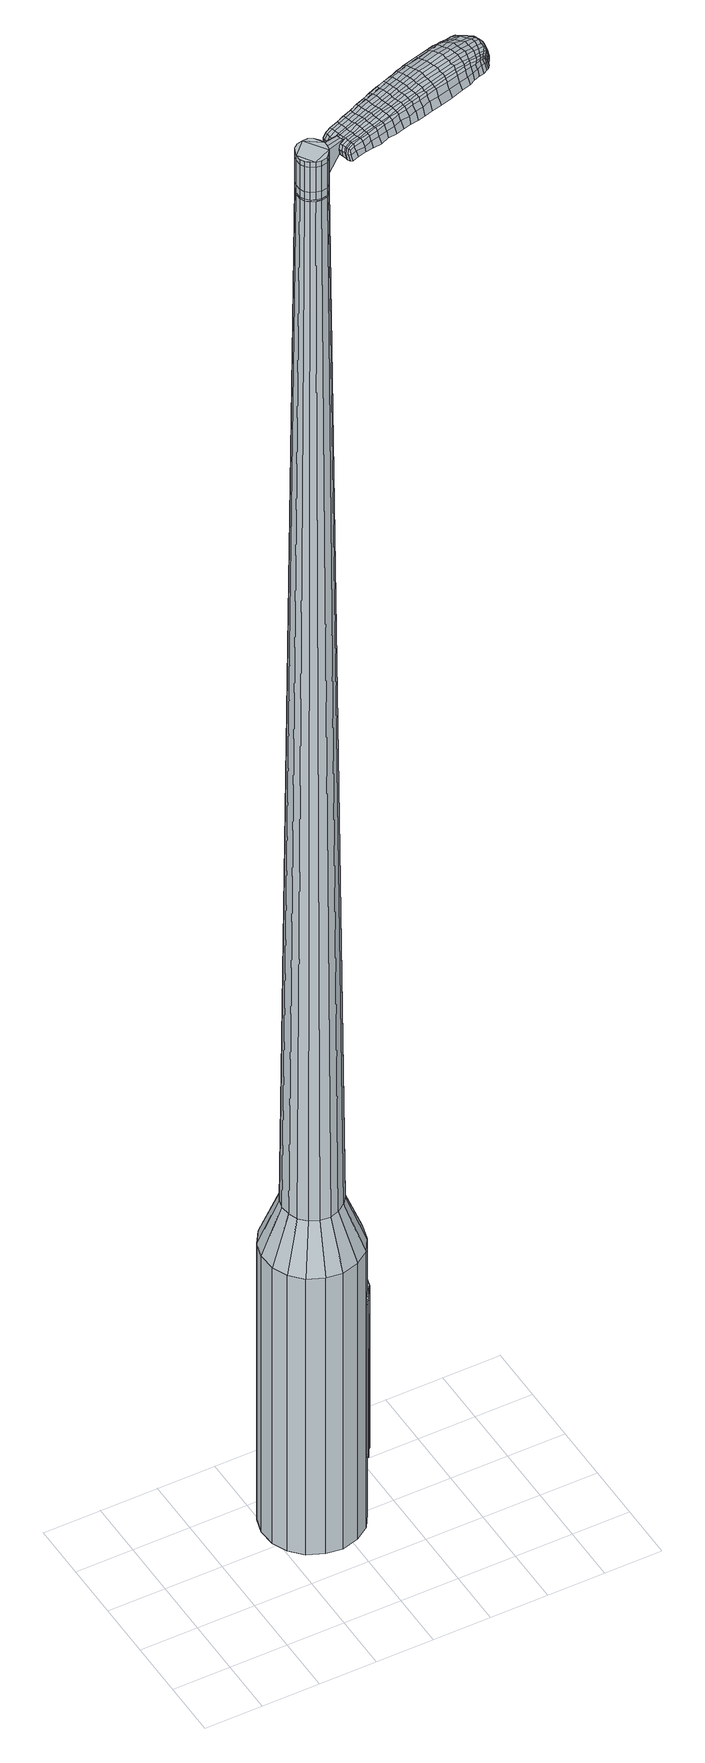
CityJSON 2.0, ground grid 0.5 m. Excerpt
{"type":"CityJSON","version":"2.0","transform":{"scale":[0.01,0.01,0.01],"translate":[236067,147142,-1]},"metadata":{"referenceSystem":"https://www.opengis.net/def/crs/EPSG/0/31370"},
"CityObjects":{
"object1":{"type":"GenericCityObject","attributes":{"cluster":443,"mean_distance_to_centroid":0.299,"new_centroid_x":236068.36,"new_centroid_y":147143.13,"mean_distance_to_camera":18.27,"H1":8.71,"H2":8.74,"Z_final":109.28,"cluster2":-1,"proj_x":236070.46,"proj_y":147151.17,"id_line":53691,"bearing_l":104.64,"distance":8.32,"orientation":"right","G_obj":14.64},"geometry":[{"type":"MultiSurface","lod":"2","boundaries":[[[0,1,2,3]],[[1,4,5,2]],[[4,6,7,5]],[[6,8,9,7]],[[8,10,11,9]],[[10,12,13,11]],[[12,14,15,13]],[[14,16,17,15]],[[16,18,19,17]],[[18,20,21,19]],[[20,22,23,21]],[[22,24,25,23]],[[24,26,27,25]],[[26,28,29,27]],[[28,30,31,29]],[[30,32,33,31]],[[32,34,35,33]],[[34,0,3,35]],[[36,37,38,39]],[[38,40,41,42]],[[41,43,42]],[[42,44,45,46]],[[45,47,46]],[[46,48,49,50]],[[49,51,50]],[[42,46,50,38]],[[50,52,39,38]],[[53,36,39]],[[2,5,7,35]],[[7,9,11,15]],[[11,13,15]],[[15,17,19,23]],[[19,21,23]],[[23,25,27,31]],[[27,29,31]],[[15,23,31,7]],[[31,33,35,7]],[[3,2,35]],[[1,0,54,55]],[[0,34,56,54]],[[34,32,57,56]],[[32,30,58,57]],[[30,28,59,58]],[[28,26,60,59]],[[26,24,61,60]],[[24,22,62,61]],[[22,20,63,62]],[[20,18,64,63]],[[18,16,65,64]],[[16,14,66,65]],[[14,12,67,66]],[[12,10,68,67]],[[10,8,69,68]],[[8,6,70,69]],[[6,4,71,70]],[[4,1,55,71]],[[55,54,72,73]],[[54,56,74,72]],[[56,57,75,74]],[[57,58,76,75]],[[58,59,77,76]],[[59,60,78,77]],[[60,61,79,78]],[[61,62,80,79]],[[62,63,81,80]],[[63,64,82,81]],[[64,65,83,82]],[[65,66,84,83]],[[66,67,85,84]],[[67,68,86,85]],[[68,69,87,86]],[[69,70,88,87]],[[70,71,89,88]],[[71,55,73,89]],[[90,91,92,73]],[[74,93,91,90]],[[94,95,93,74]],[[96,97,95,94]],[[98,99,97,96]],[[100,101,99,98]],[[102,103,101,100]],[[80,104,103,102]],[[81,105,104,80]],[[82,106,105,81]],[[83,107,106,82]],[[108,109,107,83]],[[110,111,109,108]],[[112,113,111,110]],[[114,115,113,112]],[[88,116,115,114]],[[89,117,116,88]],[[73,92,117,89]],[[118,119,120,121]],[[122,118,121,123]],[[124,122,123,125]],[[126,124,125,127]],[[128,126,127,129]],[[130,128,129,131]],[[132,130,131,133]],[[134,132,133,135]],[[136,134,135,137]],[[138,136,137,139]],[[140,138,139,141]],[[142,140,141,143]],[[144,142,143,145]],[[146,144,145,147]],[[148,146,147,149]],[[150,148,149,151]],[[72,90,73]],[[72,74,90]],[[75,94,74]],[[75,76,96,94]],[[76,77,98,96]],[[77,78,100,98]],[[78,79,102,100]],[[79,80,102]],[[84,108,83]],[[84,85,110,108]],[[85,86,112,110]],[[86,87,114,112]],[[87,88,114]],[[152,92,91]],[[153,115,116]],[[153,154,113,115]],[[154,155,111,113]],[[155,156,109,111]],[[156,107,109]],[[157,103,104]],[[157,158,101,103]],[[158,159,99,101]],[[159,160,97,99]],[[160,161,95,97]],[[161,93,95]],[[152,91,93]],[[39,52,150,162]],[[92,152,163,151]],[[53,39,162,119]],[[152,93,120,163]],[[36,53,119,118]],[[93,161,121,120]],[[37,36,118,122]],[[161,160,123,121]],[[38,37,122,124]],[[160,159,125,123]],[[40,38,124,126]],[[159,158,127,125]],[[41,40,126,128]],[[158,157,129,127]],[[43,41,128,130]],[[157,104,131,129]],[[42,43,130,132]],[[104,105,133,131]],[[44,42,132,134]],[[105,106,135,133]],[[45,44,134,136]],[[106,107,137,135]],[[47,45,136,138]],[[107,156,139,137]],[[46,47,138,140]],[[156,155,141,139]],[[48,46,140,142]],[[155,154,143,141]],[[49,48,142,144]],[[154,153,145,143]],[[51,49,144,146]],[[153,116,147,145]],[[50,51,146,148]],[[116,117,149,147]],[[52,50,148,150]],[[117,92,151,149]],[[150,151,164,165]],[[151,163,166,164]],[[163,120,167,166]],[[120,119,168,167]],[[119,162,169,168]],[[162,150,165,169]],[[170,171,172,173]],[[174,170,173,175]],[[170,174,176,177]],[[171,170,177,178]],[[179,180,181,182]],[[183,179,182,184]],[[179,183,185,186]],[[180,179,186,187]],[[188,189,190,191]],[[192,188,191,193]],[[188,192,194,195]],[[189,188,195,196]],[[197,198,199,200]],[[201,197,200,202]],[[197,201,203,204]],[[198,197,204,205]],[[206,207,208,209]],[[210,206,209,211]],[[206,210,212,213]],[[207,206,213,214]],[[215,216,217,218]],[[219,215,218,220]],[[215,219,221,222]],[[216,215,222,223]],[[224,225,226,227]],[[216,224,227,217]],[[224,216,223,228]],[[225,224,228,229]],[[230,231,232,233]],[[225,230,233,226]],[[230,225,229,234]],[[231,230,234,235]],[[236,174,175,237]],[[231,236,237,232]],[[236,231,235,238]],[[174,236,238,176]],[[239,240,241,242]],[[243,239,242,244]],[[239,243,245,246]],[[240,239,246,247]],[[248,249,250,251]],[[240,248,251,241]],[[248,240,247,252]],[[249,248,252,253]],[[254,255,256,257]],[[249,254,257,250]],[[254,249,253,258]],[[255,254,258,259]],[[260,261,262,263]],[[255,260,263,256]],[[260,255,259,264]],[[261,260,264,265]],[[266,171,178,267]],[[261,266,267,262]],[[266,261,265,268]],[[171,266,268,172]],[[269,270,271,272]],[[273,269,272,274]],[[269,273,275,276]],[[270,269,276,277]],[[278,279,280,281]],[[270,278,281,271]],[[278,270,277,282]],[[279,278,282,283]],[[284,285,286,287]],[[279,284,287,280]],[[284,279,283,288]],[[285,284,288,289]],[[290,183,184,291]],[[285,290,291,286]],[[290,285,289,292]],[[183,290,292,185]],[[293,294,295,296]],[[297,293,296,298]],[[293,297,299,300]],[[294,293,300,301]],[[302,303,304,305]],[[294,302,305,295]],[[302,294,301,306]],[[303,302,306,307]],[[308,309,310,311]],[[303,308,311,304]],[[308,303,307,312]],[[309,308,312,313]],[[314,315,316,317]],[[309,314,317,310]],[[314,309,313,318]],[[315,314,318,319]],[[320,180,187,321]],[[315,320,321,316]],[[320,315,319,322]],[[180,320,322,181]],[[323,209,208,324]],[[325,323,324,326]],[[323,325,327,328]],[[209,323,328,211]],[[329,325,326,330]],[[331,329,330,332]],[[329,331,333,334]],[[325,329,334,327]],[[335,331,332,336]],[[337,335,336,338]],[[335,337,339,340]],[[331,335,340,333]],[[341,337,338,342]],[[343,341,342,344]],[[341,343,345,346]],[[337,341,346,339]],[[347,343,344,348]],[[198,347,348,199]],[[347,198,205,349]],[[343,347,349,345]],[[350,351,196,195]],[[352,350,195,194]],[[350,352,353,354]],[[351,350,354,355]],[[356,357,355,354]],[[358,356,354,353]],[[356,358,359,360]],[[357,356,360,361]],[[362,363,361,360]],[[364,362,360,359]],[[362,364,365,366]],[[363,362,366,367]],[[368,369,367,366]],[[370,368,366,365]],[[368,370,203,201]],[[369,368,201,202]],[[371,372,373,374]],[[273,371,374,275]],[[371,273,274,375]],[[372,371,375,376]],[[377,192,193,378]],[[372,377,378,373]],[[377,372,376,379]],[[192,377,379,194]],[[380,381,382,383]],[[219,380,383,221]],[[380,219,220,384]],[[381,380,384,385]],[[386,387,388,389]],[[381,386,389,382]],[[386,381,385,390]],[[387,386,390,391]],[[392,189,196,393]],[[387,392,393,388]],[[392,387,391,394]],[[189,392,394,190]],[[395,396,397,398]],[[177,395,398,178]],[[395,177,176,399]],[[396,395,399,400]],[[401,402,403,404]],[[396,401,404,397]],[[401,396,400,405]],[[402,401,405,406]],[[407,200,199,408]],[[402,407,408,403]],[[407,402,406,409]],[[200,407,409,202]],[[410,411,412,413]],[[182,410,413,184]],[[410,182,181,414]],[[411,410,414,415]],[[416,204,203,417]],[[411,416,417,412]],[[416,411,415,418]],[[204,416,418,205]],[[419,420,421,422]],[[297,419,422,299]],[[419,297,298,423]],[[420,419,423,424]],[[425,210,211,426]],[[420,425,426,421]],[[425,420,424,427]],[[210,425,427,212]],[[428,429,430,431]],[[243,428,431,245]],[[428,243,244,432]],[[429,428,432,433]],[[434,435,436,437]],[[429,434,437,430]],[[434,429,433,438]],[[435,434,438,439]],[[440,207,214,441]],[[435,440,441,436]],[[440,435,439,442]],[[207,440,442,208]],[[443,444,433,432]],[[242,443,432,244]],[[443,242,241,445]],[[444,443,445,446]],[[447,448,439,438]],[[444,447,438,433]],[[447,444,446,449]],[[448,447,449,450]],[[451,324,208,442]],[[448,451,442,439]],[[451,448,450,452]],[[324,451,452,326]],[[453,454,455,456]],[[300,453,456,301]],[[453,300,299,422]],[[454,453,422,421]],[[457,328,327,458]],[[454,457,458,455]],[[457,454,421,426]],[[328,457,426,211]],[[459,460,446,445]],[[251,459,445,241]],[[459,251,250,461]],[[460,459,461,462]],[[463,464,450,449]],[[460,463,449,446]],[[463,460,462,465]],[[464,463,465,466]],[[467,330,326,452]],[[464,467,452,450]],[[467,464,466,468]],[[330,467,468,332]],[[469,470,471,472]],[[306,469,472,307]],[[469,306,301,456]],[[470,469,456,455]],[[473,334,333,474]],[[470,473,474,471]],[[473,470,455,458]],[[334,473,458,327]],[[475,476,462,461]],[[257,475,461,250]],[[475,257,256,477]],[[476,475,477,478]],[[479,480,466,465]],[[476,479,465,462]],[[479,476,478,481]],[[480,479,481,482]],[[483,336,332,468]],[[480,483,468,466]],[[483,480,482,484]],[[336,483,484,338]],[[485,486,487,488]],[[312,485,488,313]],[[485,312,307,472]],[[486,485,472,471]],[[489,340,339,490]],[[486,489,490,487]],[[489,486,471,474]],[[340,489,474,333]],[[491,492,478,477]],[[263,491,477,256]],[[491,263,262,493]],[[492,491,493,494]],[[495,496,482,481]],[[492,495,481,478]],[[495,492,494,497]],[[496,495,497,498]],[[499,342,338,484]],[[496,499,484,482]],[[499,496,498,500]],[[342,499,500,344]],[[501,502,503,504]],[[318,501,504,319]],[[501,318,313,488]],[[502,501,488,487]],[[505,346,345,506]],[[502,505,506,503]],[[505,502,487,490]],[[346,505,490,339]],[[507,508,494,493]],[[267,507,493,262]],[[507,267,178,398]],[[508,507,398,397]],[[509,510,498,497]],[[508,509,497,494]],[[509,508,397,404]],[[510,509,404,403]],[[511,348,344,500]],[[510,511,500,498]],[[511,510,403,408]],[[348,511,408,199]],[[512,513,415,414]],[[322,512,414,181]],[[512,322,319,504]],[[513,512,504,503]],[[514,349,205,418]],[[513,514,418,415]],[[514,513,503,506]],[[349,514,506,345]],[[515,516,376,375]],[[272,515,375,274]],[[515,272,271,517]],[[516,515,517,518]],[[519,352,194,379]],[[516,519,379,376]],[[519,516,518,520]],[[352,519,520,353]],[[521,522,523,524]],[[222,521,524,223]],[[521,222,221,383]],[[522,521,383,382]],[[525,526,527,528]],[[522,525,528,523]],[[525,522,382,389]],[[526,525,389,388]],[[529,351,355,530]],[[526,529,530,527]],[[529,526,388,393]],[[351,529,393,196]],[[531,532,518,517]],[[281,531,517,271]],[[531,281,280,533]],[[532,531,533,534]],[[535,358,353,520]],[[532,535,520,518]],[[535,532,534,536]],[[358,535,536,359]],[[537,538,539,540]],[[228,537,540,229]],[[537,228,223,524]],[[538,537,524,523]],[[541,542,543,544]],[[538,541,544,539]],[[541,538,523,528]],[[542,541,528,527]],[[545,357,361,546]],[[542,545,546,543]],[[545,542,527,530]],[[357,545,530,355]],[[547,548,534,533]],[[287,547,533,280]],[[547,287,286,549]],[[548,547,549,550]],[[551,364,359,536]],[[548,551,536,534]],[[551,548,550,552]],[[364,551,552,365]],[[553,554,555,556]],[[234,553,556,235]],[[553,234,229,540]],[[554,553,540,539]],[[557,558,559,560]],[[554,557,560,555]],[[557,554,539,544]],[[558,557,544,543]],[[561,363,367,562]],[[558,561,562,559]],[[561,558,543,546]],[[363,561,546,361]],[[563,564,550,549]],[[291,563,549,286]],[[563,291,184,413]],[[564,563,413,412]],[[565,370,365,552]],[[564,565,552,550]],[[565,564,412,417]],[[370,565,417,203]],[[566,567,400,399]],[[238,566,399,176]],[[566,238,235,556]],[[567,566,556,555]],[[568,569,406,405]],[[567,568,405,400]],[[568,567,555,560]],[[569,568,560,559]],[[570,369,202,409]],[[569,570,409,406]],[[570,569,559,562]],[[369,570,562,367]],[[571,572,573,574]],[[574,573,575,576]],[[577,575,573,578]],[[578,573,572,579]],[[580,581,582,583]],[[583,582,584,585]],[[586,584,582,587]],[[587,582,581,588]],[[589,590,591,592]],[[592,591,593,594]],[[595,593,591,596]],[[596,591,590,597]],[[598,599,600,601]],[[601,600,602,603]],[[604,602,600,605]],[[605,600,599,606]],[[607,608,609,610]],[[610,609,611,612]],[[613,611,609,614]],[[614,609,608,615]],[[616,617,618,619]],[[619,618,620,621]],[[622,620,618,623]],[[623,618,617,624]],[[625,626,627,628]],[[628,627,617,616]],[[624,617,627,629]],[[629,627,626,630]],[[631,632,633,634]],[[634,633,626,625]],[[630,626,633,635]],[[635,633,632,636]],[[576,575,637,638]],[[638,637,632,631]],[[636,632,637,639]],[[639,637,575,577]],[[640,641,642,643]],[[643,642,644,645]],[[646,644,642,647]],[[647,642,641,648]],[[649,650,651,652]],[[652,651,641,640]],[[648,641,651,653]],[[653,651,650,654]],[[655,656,657,658]],[[658,657,650,649]],[[654,650,657,659]],[[659,657,656,660]],[[661,662,663,664]],[[664,663,656,655]],[[660,656,663,665]],[[665,663,662,666]],[[579,572,667,668]],[[668,667,662,661]],[[666,662,667,669]],[[669,667,572,571]],[[670,671,672,673]],[[673,672,674,675]],[[676,674,672,677]],[[677,672,671,678]],[[679,680,681,682]],[[682,681,671,670]],[[678,671,681,683]],[[683,681,680,684]],[[685,686,687,688]],[[688,687,680,679]],[[684,680,687,689]],[[689,687,686,690]],[[585,584,691,692]],[[692,691,686,685]],[[690,686,691,693]],[[693,691,584,586]],[[694,695,696,697]],[[697,696,698,699]],[[700,698,696,701]],[[701,696,695,702]],[[703,704,705,706]],[[706,705,695,694]],[[702,695,705,707]],[[707,705,704,708]],[[709,710,711,712]],[[712,711,704,703]],[[708,704,711,713]],[[713,711,710,714]],[[715,716,717,718]],[[718,717,710,709]],[[714,710,717,719]],[[719,717,716,720]],[[588,581,721,722]],[[722,721,716,715]],[[720,716,721,723]],[[723,721,581,580]],[[607,610,724,725]],[[725,724,726,727]],[[728,726,724,729]],[[729,724,610,612]],[[727,726,730,731]],[[731,730,732,733]],[[734,732,730,735]],[[735,730,726,728]],[[733,732,736,737]],[[737,736,738,739]],[[740,738,736,741]],[[741,736,732,734]],[[739,738,742,743]],[[743,742,744,745]],[[746,744,742,747]],[[747,742,738,740]],[[745,744,748,749]],[[749,748,599,598]],[[606,599,748,750]],[[750,748,744,746]],[[597,751,752,596]],[[596,752,753,595]],[[754,753,752,755]],[[755,752,751,756]],[[756,757,758,755]],[[755,758,759,754]],[[760,759,758,761]],[[761,758,757,762]],[[762,763,764,761]],[[761,764,765,760]],[[766,765,764,767]],[[767,764,763,768]],[[768,769,770,767]],[[767,770,771,766]],[[604,771,770,602]],[[602,770,769,603]],[[772,773,774,775]],[[775,774,674,676]],[[675,674,774,776]],[[776,774,773,777]],[[594,593,778,779]],[[779,778,773,772]],[[777,773,778,780]],[[780,778,593,595]],[[781,782,783,784]],[[784,783,620,622]],[[621,620,783,785]],[[785,783,782,786]],[[787,788,789,790]],[[790,789,782,781]],[[786,782,789,791]],[[791,789,788,792]],[[597,590,793,794]],[[794,793,788,787]],[[792,788,793,795]],[[795,793,590,589]],[[796,797,798,799]],[[799,798,578,579]],[[577,578,798,800]],[[800,798,797,801]],[[802,803,804,805]],[[805,804,797,796]],[[801,797,804,806]],[[806,804,803,807]],[[598,601,808,809]],[[809,808,803,802]],[[807,803,808,810]],[[810,808,601,603]],[[811,812,813,814]],[[814,813,583,585]],[[580,583,813,815]],[[815,813,812,816]],[[604,605,817,818]],[[818,817,812,811]],[[816,812,817,819]],[[819,817,605,606]],[[820,821,822,823]],[[823,822,698,700]],[[699,698,822,824]],[[824,822,821,825]],[[612,611,826,827]],[[827,826,821,820]],[[825,821,826,828]],[[828,826,611,613]],[[829,830,831]],[[831,830,644,646]],[[645,644,830,832]],[[832,830,829,833]],[[834,835,836,837]],[[837,836,829,831]],[[833,829,836,838]],[[838,836,835,839]],[[615,608,840,841]],[[841,840,835,834]],[[839,835,840,842]],[[842,840,608,607]],[[833,843,844,832]],[[832,844,643,645]],[[640,643,844,845]],[[844,843,845]],[[839,846,847,838]],[[838,847,843,833]],[[845,843,847,848]],[[848,847,846,849]],[[607,725,850,842]],[[842,850,846,839]],[[849,846,850,851]],[[851,850,725,727]],[[852,853,854,855]],[[855,854,701,702]],[[700,701,854,823]],[[823,854,853,820]],[[728,729,856,857]],[[857,856,853,852]],[[820,853,856,827]],[[827,856,729,612]],[[858,859,845]],[[845,859,652,640]],[[649,652,859,860]],[[860,859,858,861]],[[849,862,863,848]],[[848,863,858,845]],[[861,858,863,864]],[[864,863,862,865]],[[727,731,866,851]],[[851,866,862,849]],[[865,862,866,867]],[[867,866,731,733]],[[868,869,870,871]],[[871,870,707,708]],[[702,707,870,855]],[[855,870,869,852]],[[734,735,872,873]],[[873,872,869,868]],[[852,869,872,857]],[[857,872,735,728]],[[861,874,875,860]],[[860,875,658,649]],[[655,658,875,876]],[[876,875,874,877]],[[865,878,879,864]],[[864,879,874,861]],[[877,874,879,880]],[[880,879,878,881]],[[733,737,882,867]],[[867,882,878,865]],[[881,878,882,883]],[[883,882,737,739]],[[884,885,886,887]],[[887,886,713,714]],[[708,713,886,871]],[[871,886,885,868]],[[740,741,888,889]],[[889,888,885,884]],[[868,885,888,873]],[[873,888,741,734]],[[877,890,891,876]],[[876,891,664,655]],[[661,664,891,892]],[[892,891,890,893]],[[881,894,895,880]],[[880,895,890,877]],[[893,890,895,896]],[[896,895,894,897]],[[739,743,898,883]],[[883,898,894,881]],[[897,894,898,899]],[[899,898,743,745]],[[900,901,902,903]],[[903,902,719,720]],[[714,719,902,887]],[[887,902,901,884]],[[746,747,904,905]],[[905,904,901,900]],[[884,901,904,889]],[[889,904,747,740]],[[893,906,907,892]],[[892,907,668,661]],[[579,668,907,799]],[[799,907,906,796]],[[897,908,909,896]],[[896,909,906,893]],[[796,906,909,805]],[[805,909,908,802]],[[745,749,910,899]],[[899,910,908,897]],[[802,908,910,809]],[[809,910,749,598]],[[816,911,912,815]],[[815,912,723,580]],[[720,723,912,903]],[[903,912,911,900]],[[606,750,913,819]],[[819,913,911,816]],[[900,911,913,905]],[[905,913,750,746]],[[777,914,915,776]],[[776,915,673,675]],[[670,673,915,916]],[[916,915,914,917]],[[595,753,918,780]],[[780,918,914,777]],[[917,914,918,919]],[[919,918,753,754]],[[920,921,922,923]],[[923,922,623,624]],[[622,623,922,784]],[[784,922,921,781]],[[924,925,926,927]],[[927,926,921,920]],[[781,921,926,790]],[[790,926,925,787]],[[756,751,928,929]],[[929,928,925,924]],[[787,925,928,794]],[[794,928,751,597]],[[917,930,931,916]],[[916,931,682,670]],[[679,682,931,932]],[[932,931,930,933]],[[754,759,934,919]],[[919,934,930,917]],[[933,930,934,935]],[[935,934,759,760]],[[936,937,938,939]],[[939,938,629,630]],[[624,629,938,923]],[[923,938,937,920]],[[940,941,942,943]],[[943,942,937,936]],[[920,937,942,927]],[[927,942,941,924]],[[762,757,944,945]],[[945,944,941,940]],[[924,941,944,929]],[[929,944,757,756]],[[933,946,947,932]],[[932,947,688,679]],[[685,688,947,948]],[[948,947,946,949]],[[760,765,950,935]],[[935,950,946,933]],[[949,946,950,951]],[[951,950,765,766]],[[952,953,954,955]],[[955,954,635,636]],[[630,635,954,939]],[[939,954,953,936]],[[956,957,958,959]],[[959,958,953,952]],[[936,953,958,943]],[[943,958,957,940]],[[768,763,960,961]],[[961,960,957,956]],[[940,957,960,945]],[[945,960,763,762]],[[949,962,963,948]],[[948,963,692,685]],[[585,692,963,814]],[[814,963,962,811]],[[766,771,964,951]],[[951,964,962,949]],[[811,962,964,818]],[[818,964,771,604]],[[801,965,966,800]],[[800,966,639,577]],[[636,639,966,955]],[[955,966,965,952]],[[807,967,968,806]],[[806,968,965,801]],[[952,965,968,959]],[[959,968,967,956]],[[603,769,969,810]],[[810,969,967,807]],[[956,967,969,961]],[[961,969,769,768]],[[571,574,173,172]],[[574,576,175,173]],[[586,587,186,185]],[[587,588,187,186]],[[589,592,191,190]],[[592,594,193,191]],[[613,614,213,212]],[[614,615,214,213]],[[616,619,218,217]],[[619,621,220,218]],[[625,628,227,226]],[[628,616,217,227]],[[631,634,233,232]],[[634,625,226,233]],[[576,638,237,175]],[[638,631,232,237]],[[646,647,246,245]],[[647,648,247,246]],[[648,653,252,247]],[[653,654,253,252]],[[654,659,258,253]],[[659,660,259,258]],[[660,665,264,259]],[[665,666,265,264]],[[666,669,268,265]],[[669,571,172,268]],[[676,677,276,275]],[[677,678,277,276]],[[678,683,282,277]],[[683,684,283,282]],[[684,689,288,283]],[[689,690,289,288]],[[690,693,292,289]],[[693,586,185,292]],[[694,697,296,295]],[[697,699,298,296]],[[703,706,305,304]],[[706,694,295,305]],[[709,712,311,310]],[[712,703,304,311]],[[715,718,317,316]],[[718,709,310,317]],[[588,722,321,187]],[[722,715,316,321]],[[772,775,374,373]],[[775,676,275,374]],[[594,779,378,193]],[[779,772,373,378]],[[621,785,384,220]],[[785,786,385,384]],[[786,791,390,385]],[[791,792,391,390]],[[792,795,394,391]],[[795,589,190,394]],[[699,824,423,298]],[[824,825,424,423]],[[825,828,427,424]],[[828,613,212,427]],[[831,431,430]],[[831,646,245,431]],[[834,837,437,436]],[[837,831,430,437]],[[615,841,441,214]],[[841,834,436,441]],[[970,971,972,973]],[[974,975,973,972]],[[976,977,978,979]],[[980,981,982,983]],[[971,984,985,972]],[[986,974,972,985]],[[987,976,979,988]],[[989,990,981,980]],[[984,991,992,985]],[[992,993,986,985]],[[994,987,988,995]],[[996,990,989,997]],[[991,998,999,992]],[[999,1000,993,992]],[[1001,994,995,1002]],[[1003,996,997,1004]],[[1005,1006,1007,1008]],[[1009,1010,1006,1005]],[[1009,1011,1012,1010]],[[1011,1013,1014,1012]],[[1015,1016,1017,1018]],[[1019,1020,1016,1015]],[[1021,1022,1020,1019]],[[1023,1024,1022,1021]],[[1018,1007,1006,1015]],[[1015,1006,1010,1019]],[[1010,1012,1021,1019]],[[1012,1014,1023,1021]],[[979,978,975,974]],[[988,979,974,986]],[[993,995,988,986]],[[1000,1002,995,993]],[[980,983,977,976]],[[989,980,976,987]],[[997,989,987,994]],[[1004,997,994,1001]],[[981,1005,1008,982]],[[990,1009,1005,981]],[[1011,1009,990,996]],[[1013,1011,996,1003]],[[1025,1026,1027,1028]],[[1027,1029,1030,1031]],[[1027,1031,1032,1033]],[[1027,1033,1028]],[[1034,1025,1028,1035]],[[1036,1035,1028,1037]],[[1038,1037,1028]],[[1039,1027,1026,1040]],[[1041,1039,1040,1042]],[[1043,1041,1042,1044]],[[1045,1043,1044,1046]],[[1047,1045,1046,1048]],[[1048,1049,1050,1051]],[[1048,1051,1052,1053]],[[1048,1053,1054,1055]],[[1054,1056,1057,1058]],[[1054,1058,1059,1060]],[[1054,1060,1055]],[[1048,1055,1047]],[[1061,1062,1026,1025]],[[1063,1064,1029,1027]],[[1065,1066,1038,1028]],[[1062,1067,1040,1026]],[[1068,1063,1027,1039]],[[1067,1069,1042,1040]],[[1070,1068,1039,1041]],[[1069,1071,1044,1042]],[[1072,1070,1041,1043]],[[1071,1073,1046,1044]],[[1074,1072,1043,1045]],[[1073,1075,1048,1046]],[[1076,1074,1045,1047]],[[1075,1077,1049,1048]],[[1078,1079,1056,1054]],[[1080,1076,1047,1055]],[[1050,1049,1077,1081]],[[1051,1050,1081,1082]],[[1052,1051,1082,1083]],[[1053,1052,1083,1084]],[[1054,1053,1084,1078]],[[1085,1061,1025,1034]],[[1086,1085,1034,1035]],[[1087,1086,1035,1036]],[[1088,1087,1036,1037]],[[1066,1088,1037,1038]],[[1030,1029,1064,1089]],[[1057,1056,1079,1090]],[[1031,1030,1089,1091]],[[1032,1031,1091,1092]],[[1033,1032,1092,1093]],[[1028,1033,1093,1065]],[[1058,1057,1090,1094]],[[1059,1058,1094,1095]],[[1060,1059,1095,1096]],[[1055,1060,1096,1080]]]}]}
},
"vertices":[
[178,125,384],[179,111,384],[179,111,96],[178,125,96],[175,96,384],[175,96,96],[167,84,384],[167,84,96],[155,76,384],[155,76,96],[140,72,384],[140,72,96],[126,74,384],[126,74,96],[112,80,384],[112,80,96],[102,91,384],[102,91,96],[96,104,384],[96,104,96],[95,119,384],[95,119,96],[99,133,384],[99,133,96],[107,145,384],[107,145,96],[119,153,384],[119,153,96],[134,157,384],[134,157,96],[148,155,384],[148,155,96],[161,149,384],[161,149,96],[172,139,384],[172,139,96],[145,126,1524],[141,128,1524],[136,128,1524],[150,118,1524],[131,127,1524],[127,124,1524],[124,116,1524],[125,120,1524],[124,111,1524],[126,107,1524],[133,102,1524],[129,104,1524],[138,101,1524],[143,102,1524],[149,109,1524],[146,105,1524],[150,113,1524],[148,122,1524],[161,121,429],[162,112,429],[158,129,429],[152,135,429],[144,139,429],[135,140,429],[126,137,429],[119,133,429],[114,125,429],[112,117,429],[113,108,429],[116,100,429],[122,94,429],[130,90,429],[139,89,429],[147,92,429],[155,97,429],[160,104,429],[150,118,1483],[150,113,1483],[148,122,1483],[145,126,1483],[141,128,1483],[136,128,1483],[131,127,1483],[127,124,1483],[125,120,1483],[124,116,1483],[124,111,1483],[126,107,1483],[129,104,1483],[133,102,1483],[138,101,1483],[143,102,1483],[146,105,1483],[149,109,1483],[149,118,1483],[149,118,1485],[150,113,1485],[148,122,1485],[144,125,1483],[144,125,1485],[140,127,1483],[140,127,1485],[136,127,1483],[136,127,1485],[132,126,1483],[132,126,1485],[128,124,1483],[128,124,1485],[125,120,1485],[124,116,1485],[124,111,1485],[126,107,1485],[130,104,1483],[130,104,1485],[134,102,1483],[134,102,1485],[138,102,1483],[138,102,1485],[142,103,1483],[142,103,1485],[146,105,1485],[149,109,1485],[145,126,1519],[148,122,1519],[148,122,1493],[145,126,1493],[141,128,1519],[141,128,1493],[136,128,1519],[136,128,1493],[131,127,1519],[131,127,1493],[127,124,1519],[127,124,1493],[125,120,1519],[125,120,1493],[124,116,1519],[124,116,1493],[124,111,1519],[124,111,1493],[126,107,1519],[126,107,1493],[129,104,1519],[129,104,1493],[133,102,1519],[133,102,1493],[138,101,1519],[138,101,1493],[143,102,1519],[143,102,1493],[146,105,1519],[146,105,1493],[149,109,1519],[149,109,1493],[150,113,1519],[150,113,1493],[150,118,1485],[143,102,1485],[138,101,1485],[133,102,1485],[129,104,1485],[127,124,1485],[131,127,1485],[136,128,1485],[141,128,1485],[145,126,1485],[150,118,1519],[150,118,1493],[169,120,1513],[169,120,1518],[168,123,1513],[167,126,1513],[167,126,1518],[168,123,1518],[245,123,1519],[238,121,1518],[239,120,1509],[246,121,1510],[253,124,1519],[255,123,1510],[252,126,1526],[243,124,1525],[236,122,1525],[235,160,1519],[228,158,1518],[228,156,1525],[235,158,1525],[243,162,1519],[243,161,1526],[244,164,1510],[236,162,1510],[229,160,1509],[311,161,1519],[311,158,1519],[312,158,1513],[311,162,1513],[308,165,1519],[309,165,1513],[307,165,1524],[309,161,1524],[310,157,1524],[239,143,1530],[232,141,1529],[233,138,1529],[240,139,1530],[248,145,1531],[249,142,1531],[247,149,1530],[238,146,1530],[231,144,1529],[161,122,1512],[162,119,1512],[163,120,1517],[162,122,1517],[160,125,1512],[161,125,1517],[161,125,1506],[162,122,1506],[162,120,1506],[302,139,1519],[299,138,1519],[300,136,1512],[303,138,1512],[304,140,1518],[305,139,1512],[303,141,1522],[301,140,1523],[298,139,1524],[294,136,1519],[289,134,1519],[290,133,1512],[295,135,1512],[293,137,1524],[288,135,1525],[283,132,1519],[275,130,1519],[277,129,1511],[285,131,1511],[282,133,1526],[274,131,1526],[264,127,1519],[266,126,1510],[263,128,1526],[172,108,1513],[180,109,1513],[179,110,1518],[171,109,1517],[167,107,1512],[167,108,1516],[168,106,1506],[173,107,1507],[181,109,1507],[187,111,1514],[194,112,1515],[193,113,1520],[186,112,1519],[188,110,1507],[196,111,1507],[202,114,1515],[209,115,1516],[208,116,1522],[201,115,1521],[203,113,1508],[211,114,1508],[216,117,1517],[224,118,1517],[222,119,1524],[215,118,1523],[218,116,1508],[225,117,1509],[231,120,1518],[229,121,1524],[232,118,1509],[293,174,1519],[290,173,1519],[290,172,1524],[293,172,1523],[296,174,1518],[295,173,1522],[296,175,1512],[294,175,1512],[291,175,1512],[285,172,1519],[280,171,1519],[279,170,1525],[285,171,1524],[286,174,1512],[280,173,1512],[274,170,1519],[266,168,1519],[266,167,1526],[273,169,1526],[274,172,1511],[267,170,1511],[255,165,1519],[254,164,1526],[256,167,1510],[165,137,1513],[172,140,1513],[173,141,1507],[165,139,1507],[159,135,1512],[160,136,1506],[161,135,1516],[164,136,1517],[172,138,1518],[179,142,1514],[186,144,1515],[187,146,1507],[180,143,1507],[179,141,1519],[186,143,1520],[193,147,1515],[200,149,1516],[201,151,1508],[194,148,1508],[193,145,1521],[200,147,1522],[207,151,1517],[214,153,1517],[215,155,1509],[208,153,1508],[207,150,1523],[214,152,1524],[221,156,1518],[222,157,1509],[221,154,1524],[167,124,1519],[168,121,1519],[174,126,1520],[175,123,1520],[174,128,1520],[167,126,1519],[182,127,1522],[182,125,1522],[189,129,1523],[190,127,1523],[188,132,1523],[181,130,1521],[196,131,1524],[197,129,1524],[203,133,1525],[204,130,1525],[202,136,1525],[195,134,1524],[210,135,1526],[211,132,1526],[218,137,1527],[218,134,1527],[217,140,1527],[210,138,1526],[225,139,1528],[225,136,1528],[224,142,1528],[306,160,1527],[307,157,1527],[304,164,1526],[300,163,1527],[302,159,1528],[303,156,1528],[296,158,1529],[296,154,1529],[294,161,1528],[287,160,1530],[288,156,1530],[289,152,1530],[281,154,1531],[282,150,1531],[280,158,1530],[271,155,1531],[273,152,1531],[273,148,1531],[260,148,1531],[261,145,1531],[259,152,1531],[298,173,1518],[301,172,1519],[302,173,1513],[299,174,1513],[297,172,1523],[300,171,1523],[305,169,1519],[306,169,1513],[303,168,1524],[306,141,1518],[307,144,1518],[306,144,1523],[304,142,1523],[307,141,1513],[308,143,1513],[309,147,1519],[311,150,1519],[309,150,1524],[308,147,1523],[310,146,1513],[312,150,1513],[312,154,1519],[310,154,1524],[312,154,1513],[243,125,1528],[242,127,1528],[235,126,1528],[236,124,1527],[251,127,1528],[251,129,1529],[242,130,1529],[241,133,1530],[234,131,1529],[235,128,1528],[251,132,1529],[250,135,1530],[240,136,1530],[233,134,1529],[249,138,1531],[235,157,1528],[235,154,1529],[244,157,1529],[243,159,1528],[228,154,1527],[229,152,1528],[237,151,1529],[245,153,1530],[230,148,1528],[158,134,1512],[158,132,1512],[160,132,1517],[159,133,1517],[159,135,1506],[159,133,1506],[159,129,1512],[160,128,1517],[160,129,1506],[165,108,1512],[164,109,1512],[165,109,1506],[166,107,1506],[166,109,1517],[165,110,1517],[164,112,1512],[163,114,1512],[164,114,1506],[165,111,1506],[165,112,1517],[164,115,1517],[162,117,1512],[163,117,1506],[163,117,1517],[171,110,1519],[170,112,1519],[178,112,1520],[178,113,1520],[170,114,1519],[169,116,1519],[177,115,1520],[176,118,1520],[169,119,1519],[176,120,1520],[164,135,1519],[165,133,1519],[172,135,1520],[172,137,1520],[166,130,1519],[173,132,1520],[185,113,1521],[185,115,1521],[193,115,1522],[192,116,1522],[184,117,1521],[184,120,1521],[192,119,1522],[191,121,1523],[183,122,1522],[190,124,1523],[179,139,1521],[179,137,1521],[186,139,1522],[186,141,1522],[180,134,1521],[187,136,1522],[200,116,1523],[200,118,1523],[207,118,1524],[207,119,1524],[199,120,1523],[198,123,1524],[206,122,1525],[205,125,1525],[197,126,1524],[205,128,1525],[193,144,1523],[193,142,1523],[201,144,1524],[200,146,1524],[194,138,1524],[201,140,1525],[214,119,1525],[214,121,1525],[222,121,1526],[221,123,1526],[213,124,1526],[213,126,1526],[221,125,1527],[220,128,1527],[212,129,1526],[219,131,1527],[207,148,1525],[208,146,1525],[215,148,1526],[214,150,1526],[209,142,1526],[216,144,1527],[229,122,1527],[228,124,1527],[228,127,1527],[227,130,1528],[226,133,1528],[221,152,1527],[222,150,1527],[223,146,1528],[295,172,1525],[297,170,1525],[291,171,1526],[294,169,1526],[301,167,1526],[297,167,1527],[302,141,1525],[303,143,1525],[300,142,1526],[299,140,1525],[305,146,1525],[307,149,1526],[302,148,1527],[301,145,1526],[307,153,1526],[303,152,1527],[286,170,1526],[288,168,1527],[280,169,1527],[282,167,1528],[291,165,1528],[284,164,1529],[294,138,1526],[295,140,1527],[289,139,1528],[288,137,1527],[296,143,1527],[297,147,1528],[290,145,1529],[289,141,1528],[297,150,1528],[290,148,1530],[274,167,1528],[276,166,1529],[266,165,1528],[267,163,1529],[278,162,1529],[269,160,1530],[282,135,1528],[283,137,1528],[274,135,1529],[274,133,1528],[283,140,1529],[283,143,1530],[274,141,1530],[275,138,1530],[283,147,1530],[274,144,1531],[255,162,1529],[256,160,1529],[257,156,1530],[263,130,1528],[263,132,1529],[263,135,1530],[262,138,1530],[262,141,1531],[239,122,1509],[237,123,1518],[244,124,1518],[246,123,1509],[253,126,1519],[254,125,1510],[251,128,1525],[243,126,1525],[236,124,1525],[228,154,1525],[229,156,1518],[236,158,1518],[235,156,1525],[244,160,1519],[243,159,1525],[245,162,1510],[237,160,1509],[230,158,1509],[310,158,1513],[309,158,1519],[308,161,1519],[309,161,1513],[307,164,1519],[307,164,1513],[305,163,1524],[307,160,1524],[308,157,1524],[233,138,1528],[232,141,1528],[239,143,1529],[240,140,1529],[248,145,1529],[249,142,1529],[247,148,1529],[238,146,1529],[231,144,1528],[165,120,1516],[164,120,1512],[163,123,1512],[164,123,1516],[162,126,1512],[163,126,1516],[163,126,1506],[164,123,1506],[165,120,1506],[299,138,1512],[298,139,1519],[301,141,1518],[302,139,1512],[302,142,1518],[304,141,1512],[302,142,1522],[300,142,1523],[297,140,1523],[289,135,1512],[288,136,1519],[293,138,1519],[295,137,1512],[292,139,1524],[287,137,1525],[277,131,1511],[275,132,1519],[282,134,1519],[284,133,1511],[281,135,1525],[274,133,1526],[264,129,1519],[266,128,1510],[263,130,1526],[178,112,1518],[179,111,1513],[172,110,1513],[171,111,1517],[167,109,1512],[168,110,1515],[168,108,1506],[173,109,1506],[181,111,1507],[193,115,1520],[194,114,1514],[187,113,1514],[186,114,1519],[188,112,1507],[195,113,1507],[208,118,1522],[209,117,1516],[201,116,1515],[200,117,1521],[203,115,1508],[210,116,1508],[222,121,1523],[223,120,1517],[216,119,1516],[215,120,1522],[218,117,1508],[225,119,1508],[230,122,1517],[229,123,1524],[232,120,1509],[290,170,1523],[290,171,1519],[293,172,1518],[293,170,1523],[295,172,1518],[295,171,1522],[296,173,1512],[294,173,1512],[291,173,1512],[280,168,1525],[280,169,1519],[285,170,1519],[285,169,1524],[286,172,1512],[281,171,1512],[266,165,1526],[266,166,1519],[274,168,1519],[274,167,1525],[275,170,1511],[267,168,1511],[255,164,1519],[255,162,1526],[256,165,1510],[173,139,1507],[173,138,1513],[166,135,1513],[166,137,1506],[161,134,1512],[161,135,1506],[162,133,1515],[165,134,1517],[172,137,1518],[188,144,1507],[187,142,1514],[180,140,1514],[180,142,1507],[179,139,1519],[187,141,1520],[202,149,1508],[201,147,1516],[194,145,1515],[195,146,1508],[194,143,1521],[201,146,1522],[216,153,1508],[215,152,1517],[208,149,1516],[209,151,1508],[208,148,1522],[215,150,1523],[222,154,1517],[223,156,1509],[222,152,1524],[168,124,1518],[169,121,1518],[175,126,1519],[176,123,1519],[174,128,1519],[168,127,1518],[182,128,1520],[183,125,1520],[189,129,1521],[190,127,1521],[189,132,1521],[182,130,1520],[197,131,1523],[197,129,1523],[204,133,1524],[205,131,1524],[203,136,1524],[196,134,1523],[211,135,1525],[212,132,1525],[218,137,1526],[219,134,1526],[217,140,1526],[210,138,1525],[225,139,1527],[226,136,1527],[224,142,1527],[306,157,1526],[305,160,1526],[303,163,1525],[299,162,1526],[301,159,1526],[302,156,1526],[296,154,1528],[295,157,1528],[293,161,1527],[287,159,1528],[288,155,1529],[289,152,1529],[282,150,1530],[281,154,1530],[280,157,1529],[271,155,1530],[273,151,1530],[273,148,1530],[261,145,1530],[260,148,1530],[259,152,1530],[300,171,1513],[300,170,1518],[297,171,1518],[298,173,1512],[296,170,1523],[298,169,1523],[303,167,1519],[304,168,1513],[302,167,1523],[304,145,1523],[305,145,1518],[304,143,1518],[303,143,1523],[305,142,1512],[306,144,1512],[307,151,1523],[309,151,1519],[307,148,1519],[306,148,1523],[308,147,1513],[310,151,1513],[309,154,1519],[308,154,1524],[310,154,1513],[236,126,1527],[242,128,1527],[243,127,1527],[236,125,1526],[251,129,1527],[251,130,1528],[234,132,1528],[241,133,1528],[242,130,1528],[235,129,1527],[251,132,1528],[250,136,1529],[241,137,1529],[234,135,1528],[249,139,1529],[244,156,1528],[236,154,1527],[235,155,1527],[244,158,1527],[229,153,1526],[229,152,1527],[237,150,1528],[246,153,1528],[230,148,1527],[162,132,1516],[161,132,1512],[160,133,1512],[161,133,1516],[161,134,1506],[161,133,1506],[161,129,1512],[162,129,1516],[162,130,1506],[166,110,1512],[166,109,1512],[167,109,1506],[167,110,1516],[167,111,1516],[166,115,1506],[165,115,1512],[166,112,1512],[167,112,1506],[166,113,1516],[166,115,1516],[164,117,1512],[165,117,1506],[165,118,1516],[171,112,1518],[171,111,1518],[178,113,1519],[170,117,1518],[171,114,1518],[178,116,1519],[177,118,1519],[169,119,1518],[176,121,1519],[173,135,1519],[166,133,1518],[166,134,1518],[172,136,1519],[167,130,1518],[173,132,1519],[185,115,1520],[186,114,1520],[193,116,1521],[193,117,1521],[184,120,1520],[185,117,1520],[192,119,1521],[191,122,1521],[184,122,1520],[191,124,1521],[187,139,1521],[180,137,1520],[180,138,1520],[187,140,1521],[181,134,1520],[188,136,1521],[200,118,1522],[200,117,1522],[207,119,1523],[207,120,1523],[199,123,1522],[199,121,1522],[207,122,1523],[206,125,1524],[198,126,1523],[205,128,1524],[201,144,1523],[194,141,1522],[194,143,1522],[201,145,1523],[195,138,1522],[202,140,1523],[214,122,1524],[215,121,1524],[222,122,1525],[221,123,1525],[213,127,1525],[214,124,1524],[221,126,1525],[220,128,1526],[212,130,1525],[220,131,1526],[215,148,1525],[208,146,1524],[208,147,1524],[215,149,1525],[209,142,1524],[216,144,1525],[229,125,1526],[229,124,1526],[227,130,1527],[228,127,1526],[227,133,1527],[222,150,1526],[222,151,1526],[223,146,1526],[296,169,1524],[294,170,1524],[291,169,1525],[293,168,1525],[300,166,1525],[296,166,1525],[299,143,1525],[302,144,1524],[301,143,1524],[298,141,1525],[302,149,1526],[305,150,1525],[304,147,1524],[300,146,1525],[306,153,1525],[302,152,1526],[288,167,1526],[286,168,1526],[280,167,1526],[282,166,1527],[291,164,1526],[284,163,1527],[288,139,1527],[294,141,1526],[293,140,1526],[287,138,1526],[289,145,1528],[296,147,1527],[295,144,1526],[289,142,1527],[296,151,1527],[289,149,1528],[275,165,1527],[274,166,1527],[266,164,1527],[267,163,1528],[278,161,1528],[269,159,1529],[274,135,1528],[282,138,1527],[281,136,1527],[274,134,1527],[274,141,1529],[283,144,1529],[282,140,1528],[274,138,1528],[282,147,1529],[274,145,1530],[256,160,1528],[255,161,1528],[258,156,1529],[263,133,1528],[262,131,1528],[262,138,1529],[262,135,1529],[262,142,1530],[168,108,1508],[166,115,1508],[198,122,1509],[200,114,1509],[219,127,1510],[221,118,1510],[257,136,1512],[260,127,1512],[242,123,1511],[240,132,1511],[275,141,1513],[288,144,1514],[290,136,1514],[277,132,1513],[164,121,1508],[196,130,1509],[217,135,1510],[255,145,1512],[237,141,1511],[272,150,1513],[285,153,1514],[162,128,1508],[194,137,1509],[214,143,1510],[253,154,1512],[235,150,1511],[283,162,1514],[270,159,1513],[161,134,1508],[192,145,1509],[212,152,1510],[250,163,1512],[233,159,1511],[281,170,1514],[268,168,1513],[300,148,1514],[305,151,1514],[306,144,1514],[303,140,1514],[298,156,1514],[303,158,1514],[296,165,1514],[301,164,1514],[294,173,1514],[299,171,1514],[309,155,1515],[311,159,1515],[311,157,1515],[310,150,1515],[307,159,1515],[310,160,1515],[306,163,1515],[310,161,1515],[305,167,1515],[310,162,1515],[145,157,334],[150,156,334],[150,156,165],[135,158,171],[145,157,165],[142,157,165],[139,158,166],[137,158,167],[136,158,169],[142,157,334],[139,158,333],[137,158,332],[136,158,331],[135,158,328],[163,150,165],[163,150,334],[173,139,165],[173,139,334],[179,125,165],[179,125,334],[181,111,165],[181,111,334],[177,96,165],[177,96,334],[174,93,334],[172,89,334],[171,87,333],[170,85,332],[169,84,331],[169,84,328],[174,93,165],[169,84,171],[169,84,169],[170,85,167],[171,87,166],[172,89,165],[145,154,334],[149,154,334],[149,154,165],[145,154,165],[135,155,171],[135,155,328],[161,148,334],[161,148,165],[171,138,334],[171,138,165],[176,125,334],[176,125,165],[178,111,334],[178,111,165],[174,97,334],[174,97,165],[172,94,334],[166,86,328],[166,86,171],[172,94,165],[170,91,334],[168,89,333],[167,87,332],[167,86,331],[141,154,334],[139,155,333],[137,155,332],[135,155,331],[141,154,165],[167,86,169],[139,155,166],[137,155,167],[135,155,169],[167,87,167],[168,89,166],[170,91,165]
]}
